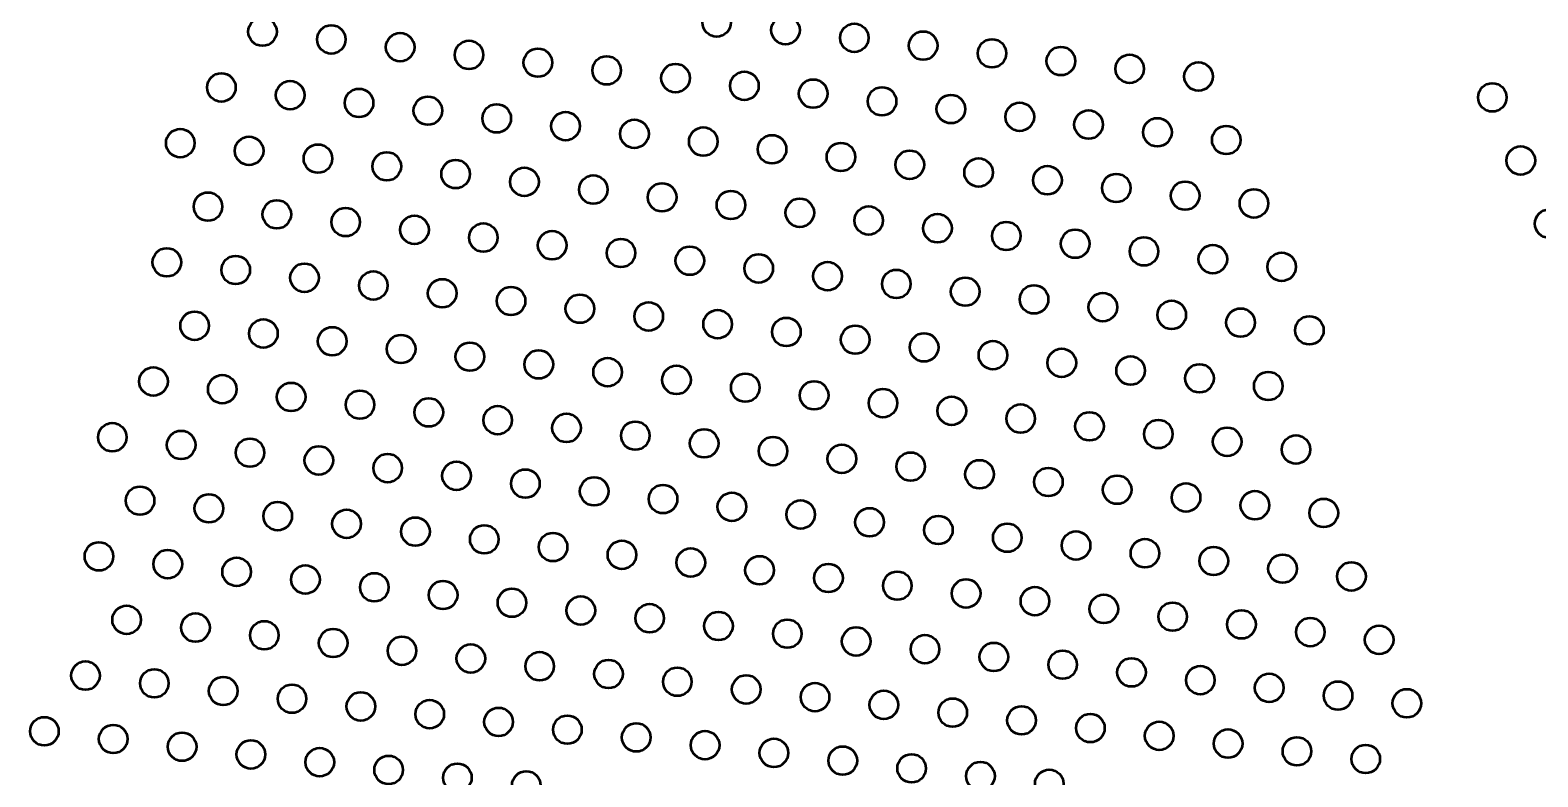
# Model space of a CAD drawing. Header units: inches. Extents: x 17.2 to 30.9, y 2 to 10.
# Drawn here: x 17.338 to 19.908, y 5.778 to 7.052 of the extents above; entities that cross this region are included whole.
import ezdxf

# ---------------------------------------------------------------- set-up
doc = ezdxf.new("R2010")
doc.units = ezdxf.units.IN
doc.header["$MEASUREMENT"] = 0
doc.layers.add('Visible', color=7, linetype='Continuous', lineweight=0)

# ---------------------------------------------------------------- blocks, each defined once
blk = doc.blocks.new('Block_1178')
at = {"layer": 'Visible', "color": 7, "lineweight": 50}
blk.add_circle((19.3297, 6.9729), 0.0243, dxfattribs=at)
blk = doc.blocks.new('Block_1179')
at = {"layer": 'Visible', "color": 7, "lineweight": 50}
blk.add_circle((19.2123, 6.9861), 0.0243, dxfattribs=at)
blk = doc.blocks.new('Block_1180')
at = {"layer": 'Visible', "color": 7, "lineweight": 50}
blk.add_circle((19.095, 6.9993), 0.0243, dxfattribs=at)
blk = doc.blocks.new('Block_1181')
at = {"layer": 'Visible', "color": 7, "lineweight": 50}
blk.add_circle((18.9776, 7.0125), 0.0243, dxfattribs=at)
blk = doc.blocks.new('Block_1182')
at = {"layer": 'Visible', "color": 7, "lineweight": 50}
blk.add_circle((18.8602, 7.0257), 0.0243, dxfattribs=at)
blk = doc.blocks.new('Block_1183')
at = {"layer": 'Visible', "color": 7, "lineweight": 50}
blk.add_circle((18.7429, 7.0389), 0.0243, dxfattribs=at)
blk = doc.blocks.new('Block_1184')
at = {"layer": 'Visible', "color": 7, "lineweight": 50}
blk.add_circle((18.6255, 7.0521), 0.0243, dxfattribs=at)
blk = doc.blocks.new('Block_1185')
at = {"layer": 'Visible', "color": 7, "lineweight": 50}
blk.add_circle((18.5081, 7.0652), 0.0243, dxfattribs=at)
blk = doc.blocks.new('Block_1193')
at = {"layer": 'Visible', "color": 7, "lineweight": 50}
blk.add_circle((19.377, 6.8646), 0.0243, dxfattribs=at)
blk = doc.blocks.new('Block_1194')
at = {"layer": 'Visible', "color": 7, "lineweight": 50}
blk.add_circle((19.2596, 6.8778), 0.0243, dxfattribs=at)
blk = doc.blocks.new('Block_1195')
at = {"layer": 'Visible', "color": 7, "lineweight": 50}
blk.add_circle((19.1422, 6.891), 0.0243, dxfattribs=at)
blk = doc.blocks.new('Block_1196')
at = {"layer": 'Visible', "color": 7, "lineweight": 50}
blk.add_circle((19.0249, 6.9042), 0.0243, dxfattribs=at)
blk = doc.blocks.new('Block_1197')
at = {"layer": 'Visible', "color": 7, "lineweight": 50}
blk.add_circle((18.9075, 6.9174), 0.0243, dxfattribs=at)
blk = doc.blocks.new('Block_1198')
at = {"layer": 'Visible', "color": 7, "lineweight": 50}
blk.add_circle((18.7901, 6.9306), 0.0243, dxfattribs=at)
blk = doc.blocks.new('Block_1199')
at = {"layer": 'Visible', "color": 7, "lineweight": 50}
blk.add_circle((18.6727, 6.9438), 0.0243, dxfattribs=at)
blk = doc.blocks.new('Block_1200')
at = {"layer": 'Visible', "color": 7, "lineweight": 50}
blk.add_circle((18.5554, 6.957), 0.0243, dxfattribs=at)
blk = doc.blocks.new('Block_1201')
at = {"layer": 'Visible', "color": 7, "lineweight": 50}
blk.add_circle((18.438, 6.9702), 0.0243, dxfattribs=at)
blk = doc.blocks.new('Block_1202')
at = {"layer": 'Visible', "color": 7, "lineweight": 50}
blk.add_circle((18.3206, 6.9834), 0.0243, dxfattribs=at)
blk = doc.blocks.new('Block_1203')
at = {"layer": 'Visible', "color": 7, "lineweight": 50}
blk.add_circle((18.2033, 6.9966), 0.0243, dxfattribs=at)
blk = doc.blocks.new('Block_1204')
at = {"layer": 'Visible', "color": 7, "lineweight": 50}
blk.add_circle((18.0859, 7.0098), 0.0243, dxfattribs=at)
blk = doc.blocks.new('Block_1205')
at = {"layer": 'Visible', "color": 7, "lineweight": 50}
blk.add_circle((17.9685, 7.023), 0.0243, dxfattribs=at)
blk = doc.blocks.new('Block_1206')
at = {"layer": 'Visible', "color": 7, "lineweight": 50}
blk.add_circle((17.8511, 7.0362), 0.0243, dxfattribs=at)
blk = doc.blocks.new('Block_1207')
at = {"layer": 'Visible', "color": 7, "lineweight": 50}
blk.add_circle((17.7338, 7.0494), 0.0243, dxfattribs=at)
blk = doc.blocks.new('Block_1208')
at = {"layer": 'Visible', "color": 7, "lineweight": 50}
blk.add_circle((19.4242, 6.7564), 0.0243, dxfattribs=at)
blk = doc.blocks.new('Block_1209')
at = {"layer": 'Visible', "color": 7, "lineweight": 50}
blk.add_circle((19.3069, 6.7696), 0.0243, dxfattribs=at)
blk = doc.blocks.new('Block_1210')
at = {"layer": 'Visible', "color": 7, "lineweight": 50}
blk.add_circle((19.1895, 6.7828), 0.0243, dxfattribs=at)
blk = doc.blocks.new('Block_1211')
at = {"layer": 'Visible', "color": 7, "lineweight": 50}
blk.add_circle((19.0721, 6.796), 0.0243, dxfattribs=at)
blk = doc.blocks.new('Block_1212')
at = {"layer": 'Visible', "color": 7, "lineweight": 50}
blk.add_circle((18.9547, 6.8092), 0.0243, dxfattribs=at)
blk = doc.blocks.new('Block_1213')
at = {"layer": 'Visible', "color": 7, "lineweight": 50}
blk.add_circle((18.8374, 6.8224), 0.0243, dxfattribs=at)
blk = doc.blocks.new('Block_1214')
at = {"layer": 'Visible', "color": 7, "lineweight": 50}
blk.add_circle((18.72, 6.8356), 0.0243, dxfattribs=at)
blk = doc.blocks.new('Block_1215')
at = {"layer": 'Visible', "color": 7, "lineweight": 50}
blk.add_circle((18.6026, 6.8488), 0.0243, dxfattribs=at)
blk = doc.blocks.new('Block_1216')
at = {"layer": 'Visible', "color": 7, "lineweight": 50}
blk.add_circle((18.4853, 6.862), 0.0243, dxfattribs=at)
blk = doc.blocks.new('Block_1217')
at = {"layer": 'Visible', "color": 7, "lineweight": 50}
blk.add_circle((18.3679, 6.8751), 0.0243, dxfattribs=at)
blk = doc.blocks.new('Block_1218')
at = {"layer": 'Visible', "color": 7, "lineweight": 50}
blk.add_circle((18.2505, 6.8883), 0.0243, dxfattribs=at)
blk = doc.blocks.new('Block_1219')
at = {"layer": 'Visible', "color": 7, "lineweight": 50}
blk.add_circle((18.1331, 6.9015), 0.0243, dxfattribs=at)
blk = doc.blocks.new('Block_1220')
at = {"layer": 'Visible', "color": 7, "lineweight": 50}
blk.add_circle((18.0158, 6.9147), 0.0243, dxfattribs=at)
blk = doc.blocks.new('Block_1221')
at = {"layer": 'Visible', "color": 7, "lineweight": 50}
blk.add_circle((17.8984, 6.9279), 0.0243, dxfattribs=at)
blk = doc.blocks.new('Block_1222')
at = {"layer": 'Visible', "color": 7, "lineweight": 50}
blk.add_circle((17.781, 6.9411), 0.0243, dxfattribs=at)
blk = doc.blocks.new('Block_1223')
at = {"layer": 'Visible', "color": 7, "lineweight": 50}
blk.add_circle((17.6637, 6.9543), 0.0243, dxfattribs=at)
blk = doc.blocks.new('Block_1224')
at = {"layer": 'Visible', "color": 7, "lineweight": 50}
blk.add_circle((19.4715, 6.6482), 0.0243, dxfattribs=at)
blk = doc.blocks.new('Block_1225')
at = {"layer": 'Visible', "color": 7, "lineweight": 50}
blk.add_circle((19.3541, 6.6614), 0.0243, dxfattribs=at)
blk = doc.blocks.new('Block_1226')
at = {"layer": 'Visible', "color": 7, "lineweight": 50}
blk.add_circle((19.2367, 6.6746), 0.0243, dxfattribs=at)
blk = doc.blocks.new('Block_1227')
at = {"layer": 'Visible', "color": 7, "lineweight": 50}
blk.add_circle((19.1194, 6.6877), 0.0243, dxfattribs=at)
blk = doc.blocks.new('Block_1228')
at = {"layer": 'Visible', "color": 7, "lineweight": 50}
blk.add_circle((19.002, 6.7009), 0.0243, dxfattribs=at)
blk = doc.blocks.new('Block_1229')
at = {"layer": 'Visible', "color": 7, "lineweight": 50}
blk.add_circle((18.8846, 6.7141), 0.0243, dxfattribs=at)
blk = doc.blocks.new('Block_1230')
at = {"layer": 'Visible', "color": 7, "lineweight": 50}
blk.add_circle((18.7673, 6.7273), 0.0243, dxfattribs=at)
blk = doc.blocks.new('Block_1231')
at = {"layer": 'Visible', "color": 7, "lineweight": 50}
blk.add_circle((18.6499, 6.7405), 0.0243, dxfattribs=at)
blk = doc.blocks.new('Block_1232')
at = {"layer": 'Visible', "color": 7, "lineweight": 50}
blk.add_circle((18.5325, 6.7537), 0.0243, dxfattribs=at)
blk = doc.blocks.new('Block_1233')
at = {"layer": 'Visible', "color": 7, "lineweight": 50}
blk.add_circle((18.4151, 6.7669), 0.0243, dxfattribs=at)
blk = doc.blocks.new('Block_1234')
at = {"layer": 'Visible', "color": 7, "lineweight": 50}
blk.add_circle((18.2978, 6.7801), 0.0243, dxfattribs=at)
blk = doc.blocks.new('Block_1235')
at = {"layer": 'Visible', "color": 7, "lineweight": 50}
blk.add_circle((18.1804, 6.7933), 0.0243, dxfattribs=at)
blk = doc.blocks.new('Block_1236')
at = {"layer": 'Visible', "color": 7, "lineweight": 50}
blk.add_circle((18.063, 6.8065), 0.0243, dxfattribs=at)
blk = doc.blocks.new('Block_1237')
at = {"layer": 'Visible', "color": 7, "lineweight": 50}
blk.add_circle((17.9457, 6.8197), 0.0243, dxfattribs=at)
blk = doc.blocks.new('Block_1238')
at = {"layer": 'Visible', "color": 7, "lineweight": 50}
blk.add_circle((17.8283, 6.8329), 0.0243, dxfattribs=at)
blk = doc.blocks.new('Block_1239')
at = {"layer": 'Visible', "color": 7, "lineweight": 50}
blk.add_circle((17.7109, 6.8461), 0.0243, dxfattribs=at)
blk = doc.blocks.new('Block_1240')
at = {"layer": 'Visible', "color": 7, "lineweight": 50}
blk.add_circle((17.5936, 6.8593), 0.0243, dxfattribs=at)
blk = doc.blocks.new('Block_1241')
at = {"layer": 'Visible', "color": 7, "lineweight": 50}
blk.add_circle((19.5187, 6.5399), 0.0243, dxfattribs=at)
blk = doc.blocks.new('Block_1242')
at = {"layer": 'Visible', "color": 7, "lineweight": 50}
blk.add_circle((19.4014, 6.5531), 0.0243, dxfattribs=at)
blk = doc.blocks.new('Block_1243')
at = {"layer": 'Visible', "color": 7, "lineweight": 50}
blk.add_circle((19.284, 6.5663), 0.0243, dxfattribs=at)
blk = doc.blocks.new('Block_1244')
at = {"layer": 'Visible', "color": 7, "lineweight": 50}
blk.add_circle((19.1666, 6.5795), 0.0243, dxfattribs=at)
blk = doc.blocks.new('Block_1245')
at = {"layer": 'Visible', "color": 7, "lineweight": 50}
blk.add_circle((19.0493, 6.5927), 0.0243, dxfattribs=at)
blk = doc.blocks.new('Block_1246')
at = {"layer": 'Visible', "color": 7, "lineweight": 50}
blk.add_circle((18.9319, 6.6059), 0.0243, dxfattribs=at)
blk = doc.blocks.new('Block_1247')
at = {"layer": 'Visible', "color": 7, "lineweight": 50}
blk.add_circle((18.8145, 6.6191), 0.0243, dxfattribs=at)
blk = doc.blocks.new('Block_1248')
at = {"layer": 'Visible', "color": 7, "lineweight": 50}
blk.add_circle((18.6972, 6.6323), 0.0243, dxfattribs=at)
blk = doc.blocks.new('Block_1249')
at = {"layer": 'Visible', "color": 7, "lineweight": 50}
blk.add_circle((18.5798, 6.6455), 0.0243, dxfattribs=at)
blk = doc.blocks.new('Block_1250')
at = {"layer": 'Visible', "color": 7, "lineweight": 50}
blk.add_circle((18.4624, 6.6587), 0.0243, dxfattribs=at)
blk = doc.blocks.new('Block_1251')
at = {"layer": 'Visible', "color": 7, "lineweight": 50}
blk.add_circle((18.345, 6.6719), 0.0243, dxfattribs=at)
blk = doc.blocks.new('Block_1252')
at = {"layer": 'Visible', "color": 7, "lineweight": 50}
blk.add_circle((18.2277, 6.6851), 0.0243, dxfattribs=at)
blk = doc.blocks.new('Block_1253')
at = {"layer": 'Visible', "color": 7, "lineweight": 50}
blk.add_circle((18.1103, 6.6982), 0.0243, dxfattribs=at)
blk = doc.blocks.new('Block_1254')
at = {"layer": 'Visible', "color": 7, "lineweight": 50}
blk.add_circle((17.9929, 6.7114), 0.0243, dxfattribs=at)
blk = doc.blocks.new('Block_1255')
at = {"layer": 'Visible', "color": 7, "lineweight": 50}
blk.add_circle((17.8756, 6.7246), 0.0243, dxfattribs=at)
blk = doc.blocks.new('Block_1256')
at = {"layer": 'Visible', "color": 7, "lineweight": 50}
blk.add_circle((17.7582, 6.7378), 0.0243, dxfattribs=at)
blk = doc.blocks.new('Block_1257')
at = {"layer": 'Visible', "color": 7, "lineweight": 50}
blk.add_circle((17.6408, 6.751), 0.0243, dxfattribs=at)
blk = doc.blocks.new('Block_1258')
at = {"layer": 'Visible', "color": 7, "lineweight": 50}
blk.add_circle((19.4486, 6.4449), 0.0243, dxfattribs=at)
blk = doc.blocks.new('Block_1259')
at = {"layer": 'Visible', "color": 7, "lineweight": 50}
blk.add_circle((19.3313, 6.4581), 0.0243, dxfattribs=at)
blk = doc.blocks.new('Block_1260')
at = {"layer": 'Visible', "color": 7, "lineweight": 50}
blk.add_circle((19.2139, 6.4713), 0.0243, dxfattribs=at)
blk = doc.blocks.new('Block_1261')
at = {"layer": 'Visible', "color": 7, "lineweight": 50}
blk.add_circle((19.0965, 6.4845), 0.0243, dxfattribs=at)
blk = doc.blocks.new('Block_1262')
at = {"layer": 'Visible', "color": 7, "lineweight": 50}
blk.add_circle((18.9792, 6.4976), 0.0243, dxfattribs=at)
blk = doc.blocks.new('Block_1263')
at = {"layer": 'Visible', "color": 7, "lineweight": 50}
blk.add_circle((18.8618, 6.5108), 0.0243, dxfattribs=at)
blk = doc.blocks.new('Block_1264')
at = {"layer": 'Visible', "color": 7, "lineweight": 50}
blk.add_circle((18.7444, 6.524), 0.0243, dxfattribs=at)
blk = doc.blocks.new('Block_1265')
at = {"layer": 'Visible', "color": 7, "lineweight": 50}
blk.add_circle((18.627, 6.5372), 0.0243, dxfattribs=at)
blk = doc.blocks.new('Block_1266')
at = {"layer": 'Visible', "color": 7, "lineweight": 50}
blk.add_circle((18.5097, 6.5504), 0.0243, dxfattribs=at)
blk = doc.blocks.new('Block_1267')
at = {"layer": 'Visible', "color": 7, "lineweight": 50}
blk.add_circle((18.3923, 6.5636), 0.0243, dxfattribs=at)
blk = doc.blocks.new('Block_1268')
at = {"layer": 'Visible', "color": 7, "lineweight": 50}
blk.add_circle((18.2749, 6.5768), 0.0243, dxfattribs=at)
blk = doc.blocks.new('Block_1269')
at = {"layer": 'Visible', "color": 7, "lineweight": 50}
blk.add_circle((18.1576, 6.59), 0.0243, dxfattribs=at)
blk = doc.blocks.new('Block_1270')
at = {"layer": 'Visible', "color": 7, "lineweight": 50}
blk.add_circle((18.0402, 6.6032), 0.0243, dxfattribs=at)
blk = doc.blocks.new('Block_1271')
at = {"layer": 'Visible', "color": 7, "lineweight": 50}
blk.add_circle((17.9228, 6.6164), 0.0243, dxfattribs=at)
blk = doc.blocks.new('Block_1272')
at = {"layer": 'Visible', "color": 7, "lineweight": 50}
blk.add_circle((17.8054, 6.6296), 0.0243, dxfattribs=at)
blk = doc.blocks.new('Block_1273')
at = {"layer": 'Visible', "color": 7, "lineweight": 50}
blk.add_circle((17.6881, 6.6428), 0.0243, dxfattribs=at)
blk = doc.blocks.new('Block_1274')
at = {"layer": 'Visible', "color": 7, "lineweight": 50}
blk.add_circle((17.5707, 6.656), 0.0243, dxfattribs=at)
blk = doc.blocks.new('Block_1275')
at = {"layer": 'Visible', "color": 7, "lineweight": 50}
blk.add_circle((19.4959, 6.3366), 0.0243, dxfattribs=at)
blk = doc.blocks.new('Block_1276')
at = {"layer": 'Visible', "color": 7, "lineweight": 50}
blk.add_circle((19.3785, 6.3498), 0.0243, dxfattribs=at)
blk = doc.blocks.new('Block_1277')
at = {"layer": 'Visible', "color": 7, "lineweight": 50}
blk.add_circle((19.2612, 6.363), 0.0243, dxfattribs=at)
blk = doc.blocks.new('Block_1278')
at = {"layer": 'Visible', "color": 7, "lineweight": 50}
blk.add_circle((19.1438, 6.3762), 0.0243, dxfattribs=at)
blk = doc.blocks.new('Block_1279')
at = {"layer": 'Visible', "color": 7, "lineweight": 50}
blk.add_circle((19.0264, 6.3894), 0.0243, dxfattribs=at)
blk = doc.blocks.new('Block_1280')
at = {"layer": 'Visible', "color": 7, "lineweight": 50}
blk.add_circle((18.909, 6.4026), 0.0243, dxfattribs=at)
blk = doc.blocks.new('Block_1281')
at = {"layer": 'Visible', "color": 7, "lineweight": 50}
blk.add_circle((18.7917, 6.4158), 0.0243, dxfattribs=at)
blk = doc.blocks.new('Block_1282')
at = {"layer": 'Visible', "color": 7, "lineweight": 50}
blk.add_circle((18.6743, 6.429), 0.0243, dxfattribs=at)
blk = doc.blocks.new('Block_1283')
at = {"layer": 'Visible', "color": 7, "lineweight": 50}
blk.add_circle((18.5569, 6.4422), 0.0243, dxfattribs=at)
blk = doc.blocks.new('Block_1284')
at = {"layer": 'Visible', "color": 7, "lineweight": 50}
blk.add_circle((18.4396, 6.4554), 0.0243, dxfattribs=at)
blk = doc.blocks.new('Block_1285')
at = {"layer": 'Visible', "color": 7, "lineweight": 50}
blk.add_circle((18.3222, 6.4686), 0.0243, dxfattribs=at)
blk = doc.blocks.new('Block_1286')
at = {"layer": 'Visible', "color": 7, "lineweight": 50}
blk.add_circle((18.2048, 6.4818), 0.0243, dxfattribs=at)
blk = doc.blocks.new('Block_1287')
at = {"layer": 'Visible', "color": 7, "lineweight": 50}
blk.add_circle((18.0874, 6.495), 0.0243, dxfattribs=at)
blk = doc.blocks.new('Block_1288')
at = {"layer": 'Visible', "color": 7, "lineweight": 50}
blk.add_circle((17.9701, 6.5081), 0.0243, dxfattribs=at)
blk = doc.blocks.new('Block_1289')
at = {"layer": 'Visible', "color": 7, "lineweight": 50}
blk.add_circle((17.8527, 6.5213), 0.0243, dxfattribs=at)
blk = doc.blocks.new('Block_1290')
at = {"layer": 'Visible', "color": 7, "lineweight": 50}
blk.add_circle((17.7353, 6.5345), 0.0243, dxfattribs=at)
blk = doc.blocks.new('Block_1291')
at = {"layer": 'Visible', "color": 7, "lineweight": 50}
blk.add_circle((17.618, 6.5477), 0.0243, dxfattribs=at)
blk = doc.blocks.new('Block_1292')
at = {"layer": 'Visible', "color": 7, "lineweight": 50}
blk.add_circle((19.5432, 6.2284), 0.0243, dxfattribs=at)
blk = doc.blocks.new('Block_1293')
at = {"layer": 'Visible', "color": 7, "lineweight": 50}
blk.add_circle((19.4258, 6.2416), 0.0243, dxfattribs=at)
blk = doc.blocks.new('Block_1294')
at = {"layer": 'Visible', "color": 7, "lineweight": 50}
blk.add_circle((19.3084, 6.2548), 0.0243, dxfattribs=at)
blk = doc.blocks.new('Block_1295')
at = {"layer": 'Visible', "color": 7, "lineweight": 50}
blk.add_circle((19.191, 6.268), 0.0243, dxfattribs=at)
blk = doc.blocks.new('Block_1296')
at = {"layer": 'Visible', "color": 7, "lineweight": 50}
blk.add_circle((19.0737, 6.2812), 0.0243, dxfattribs=at)
blk = doc.blocks.new('Block_1297')
at = {"layer": 'Visible', "color": 7, "lineweight": 50}
blk.add_circle((18.9563, 6.2944), 0.0243, dxfattribs=at)
blk = doc.blocks.new('Block_1298')
at = {"layer": 'Visible', "color": 7, "lineweight": 50}
blk.add_circle((18.8389, 6.3075), 0.0243, dxfattribs=at)
blk = doc.blocks.new('Block_1299')
at = {"layer": 'Visible', "color": 7, "lineweight": 50}
blk.add_circle((18.7216, 6.3207), 0.0243, dxfattribs=at)
blk = doc.blocks.new('Block_1300')
at = {"layer": 'Visible', "color": 7, "lineweight": 50}
blk.add_circle((18.6042, 6.3339), 0.0243, dxfattribs=at)
blk = doc.blocks.new('Block_1301')
at = {"layer": 'Visible', "color": 7, "lineweight": 50}
blk.add_circle((18.4868, 6.3471), 0.0243, dxfattribs=at)
blk = doc.blocks.new('Block_1302')
at = {"layer": 'Visible', "color": 7, "lineweight": 50}
blk.add_circle((18.3694, 6.3603), 0.0243, dxfattribs=at)
blk = doc.blocks.new('Block_1303')
at = {"layer": 'Visible', "color": 7, "lineweight": 50}
blk.add_circle((18.2521, 6.3735), 0.0243, dxfattribs=at)
blk = doc.blocks.new('Block_1304')
at = {"layer": 'Visible', "color": 7, "lineweight": 50}
blk.add_circle((18.1347, 6.3867), 0.0243, dxfattribs=at)
blk = doc.blocks.new('Block_1305')
at = {"layer": 'Visible', "color": 7, "lineweight": 50}
blk.add_circle((18.0173, 6.3999), 0.0243, dxfattribs=at)
blk = doc.blocks.new('Block_1306')
at = {"layer": 'Visible', "color": 7, "lineweight": 50}
blk.add_circle((17.9, 6.4131), 0.0243, dxfattribs=at)
blk = doc.blocks.new('Block_1307')
at = {"layer": 'Visible', "color": 7, "lineweight": 50}
blk.add_circle((17.7826, 6.4263), 0.0243, dxfattribs=at)
blk = doc.blocks.new('Block_1308')
at = {"layer": 'Visible', "color": 7, "lineweight": 50}
blk.add_circle((17.6652, 6.4395), 0.0243, dxfattribs=at)
blk = doc.blocks.new('Block_1309')
at = {"layer": 'Visible', "color": 7, "lineweight": 50}
blk.add_circle((17.5478, 6.4527), 0.0243, dxfattribs=at)
blk = doc.blocks.new('Block_1310')
at = {"layer": 'Visible', "color": 7, "lineweight": 50}
blk.add_circle((19.5904, 6.1201), 0.0243, dxfattribs=at)
blk = doc.blocks.new('Block_1311')
at = {"layer": 'Visible', "color": 7, "lineweight": 50}
blk.add_circle((19.473, 6.1333), 0.0243, dxfattribs=at)
blk = doc.blocks.new('Block_1312')
at = {"layer": 'Visible', "color": 7, "lineweight": 50}
blk.add_circle((19.3557, 6.1465), 0.0243, dxfattribs=at)
blk = doc.blocks.new('Block_1313')
at = {"layer": 'Visible', "color": 7, "lineweight": 50}
blk.add_circle((19.2383, 6.1597), 0.0243, dxfattribs=at)
blk = doc.blocks.new('Block_1314')
at = {"layer": 'Visible', "color": 7, "lineweight": 50}
blk.add_circle((19.1209, 6.1729), 0.0243, dxfattribs=at)
blk = doc.blocks.new('Block_1315')
at = {"layer": 'Visible', "color": 7, "lineweight": 50}
blk.add_circle((19.0036, 6.1861), 0.0243, dxfattribs=at)
blk = doc.blocks.new('Block_1316')
at = {"layer": 'Visible', "color": 7, "lineweight": 50}
blk.add_circle((18.8862, 6.1993), 0.0243, dxfattribs=at)
blk = doc.blocks.new('Block_1317')
at = {"layer": 'Visible', "color": 7, "lineweight": 50}
blk.add_circle((18.7688, 6.2125), 0.0243, dxfattribs=at)
blk = doc.blocks.new('Block_1318')
at = {"layer": 'Visible', "color": 7, "lineweight": 50}
blk.add_circle((18.6514, 6.2257), 0.0243, dxfattribs=at)
blk = doc.blocks.new('Block_1319')
at = {"layer": 'Visible', "color": 7, "lineweight": 50}
blk.add_circle((18.5341, 6.2389), 0.0243, dxfattribs=at)
blk = doc.blocks.new('Block_1320')
at = {"layer": 'Visible', "color": 7, "lineweight": 50}
blk.add_circle((18.4167, 6.2521), 0.0243, dxfattribs=at)
blk = doc.blocks.new('Block_1321')
at = {"layer": 'Visible', "color": 7, "lineweight": 50}
blk.add_circle((18.2993, 6.2653), 0.0243, dxfattribs=at)
blk = doc.blocks.new('Block_1322')
at = {"layer": 'Visible', "color": 7, "lineweight": 50}
blk.add_circle((18.182, 6.2785), 0.0243, dxfattribs=at)
blk = doc.blocks.new('Block_1323')
at = {"layer": 'Visible', "color": 7, "lineweight": 50}
blk.add_circle((18.0646, 6.2917), 0.0243, dxfattribs=at)
blk = doc.blocks.new('Block_1324')
at = {"layer": 'Visible', "color": 7, "lineweight": 50}
blk.add_circle((17.9472, 6.3049), 0.0243, dxfattribs=at)
blk = doc.blocks.new('Block_1325')
at = {"layer": 'Visible', "color": 7, "lineweight": 50}
blk.add_circle((17.8298, 6.318), 0.0243, dxfattribs=at)
blk = doc.blocks.new('Block_1326')
at = {"layer": 'Visible', "color": 7, "lineweight": 50}
blk.add_circle((17.7125, 6.3312), 0.0243, dxfattribs=at)
blk = doc.blocks.new('Block_1327')
at = {"layer": 'Visible', "color": 7, "lineweight": 50}
blk.add_circle((17.5951, 6.3444), 0.0243, dxfattribs=at)
blk = doc.blocks.new('Block_1328')
at = {"layer": 'Visible', "color": 7, "lineweight": 50}
blk.add_circle((17.4777, 6.3576), 0.0243, dxfattribs=at)
blk = doc.blocks.new('Block_1329')
at = {"layer": 'Visible', "color": 7, "lineweight": 50}
blk.add_circle((19.6377, 6.0119), 0.0243, dxfattribs=at)
blk = doc.blocks.new('Block_1330')
at = {"layer": 'Visible', "color": 7, "lineweight": 50}
blk.add_circle((19.5203, 6.0251), 0.0243, dxfattribs=at)
blk = doc.blocks.new('Block_1331')
at = {"layer": 'Visible', "color": 7, "lineweight": 50}
blk.add_circle((19.4029, 6.0383), 0.0243, dxfattribs=at)
blk = doc.blocks.new('Block_1332')
at = {"layer": 'Visible', "color": 7, "lineweight": 50}
blk.add_circle((19.2856, 6.0515), 0.0243, dxfattribs=at)
blk = doc.blocks.new('Block_1333')
at = {"layer": 'Visible', "color": 7, "lineweight": 50}
blk.add_circle((19.1682, 6.0647), 0.0243, dxfattribs=at)
blk = doc.blocks.new('Block_1334')
at = {"layer": 'Visible', "color": 7, "lineweight": 50}
blk.add_circle((19.0508, 6.0779), 0.0243, dxfattribs=at)
blk = doc.blocks.new('Block_1335')
at = {"layer": 'Visible', "color": 7, "lineweight": 50}
blk.add_circle((18.9334, 6.0911), 0.0243, dxfattribs=at)
blk = doc.blocks.new('Block_1336')
at = {"layer": 'Visible', "color": 7, "lineweight": 50}
blk.add_circle((18.8161, 6.1043), 0.0243, dxfattribs=at)
blk = doc.blocks.new('Block_1337')
at = {"layer": 'Visible', "color": 7, "lineweight": 50}
blk.add_circle((18.6987, 6.1174), 0.0243, dxfattribs=at)
blk = doc.blocks.new('Block_1338')
at = {"layer": 'Visible', "color": 7, "lineweight": 50}
blk.add_circle((18.5813, 6.1306), 0.0243, dxfattribs=at)
blk = doc.blocks.new('Block_1339')
at = {"layer": 'Visible', "color": 7, "lineweight": 50}
blk.add_circle((18.464, 6.1438), 0.0243, dxfattribs=at)
blk = doc.blocks.new('Block_1340')
at = {"layer": 'Visible', "color": 7, "lineweight": 50}
blk.add_circle((18.3466, 6.157), 0.0243, dxfattribs=at)
blk = doc.blocks.new('Block_1341')
at = {"layer": 'Visible', "color": 7, "lineweight": 50}
blk.add_circle((18.2292, 6.1702), 0.0243, dxfattribs=at)
blk = doc.blocks.new('Block_1342')
at = {"layer": 'Visible', "color": 7, "lineweight": 50}
blk.add_circle((18.1119, 6.1834), 0.0243, dxfattribs=at)
blk = doc.blocks.new('Block_1343')
at = {"layer": 'Visible', "color": 7, "lineweight": 50}
blk.add_circle((17.9945, 6.1966), 0.0243, dxfattribs=at)
blk = doc.blocks.new('Block_1344')
at = {"layer": 'Visible', "color": 7, "lineweight": 50}
blk.add_circle((17.8771, 6.2098), 0.0243, dxfattribs=at)
blk = doc.blocks.new('Block_1345')
at = {"layer": 'Visible', "color": 7, "lineweight": 50}
blk.add_circle((17.7597, 6.223), 0.0243, dxfattribs=at)
blk = doc.blocks.new('Block_1346')
at = {"layer": 'Visible', "color": 7, "lineweight": 50}
blk.add_circle((17.6424, 6.2362), 0.0243, dxfattribs=at)
blk = doc.blocks.new('Block_1347')
at = {"layer": 'Visible', "color": 7, "lineweight": 50}
blk.add_circle((17.525, 6.2494), 0.0243, dxfattribs=at)
blk = doc.blocks.new('Block_1348')
at = {"layer": 'Visible', "color": 7, "lineweight": 50}
blk.add_circle((19.6849, 5.9037), 0.0243, dxfattribs=at)
blk = doc.blocks.new('Block_1349')
at = {"layer": 'Visible', "color": 7, "lineweight": 50}
blk.add_circle((19.5676, 5.9168), 0.0243, dxfattribs=at)
blk = doc.blocks.new('Block_1350')
at = {"layer": 'Visible', "color": 7, "lineweight": 50}
blk.add_circle((19.4502, 5.93), 0.0243, dxfattribs=at)
blk = doc.blocks.new('Block_1351')
at = {"layer": 'Visible', "color": 7, "lineweight": 50}
blk.add_circle((19.3328, 5.9432), 0.0243, dxfattribs=at)
blk = doc.blocks.new('Block_1352')
at = {"layer": 'Visible', "color": 7, "lineweight": 50}
blk.add_circle((19.2154, 5.9564), 0.0243, dxfattribs=at)
blk = doc.blocks.new('Block_1353')
at = {"layer": 'Visible', "color": 7, "lineweight": 50}
blk.add_circle((19.0981, 5.9696), 0.0243, dxfattribs=at)
blk = doc.blocks.new('Block_1354')
at = {"layer": 'Visible', "color": 7, "lineweight": 50}
blk.add_circle((18.9807, 5.9828), 0.0243, dxfattribs=at)
blk = doc.blocks.new('Block_1355')
at = {"layer": 'Visible', "color": 7, "lineweight": 50}
blk.add_circle((18.8633, 5.996), 0.0243, dxfattribs=at)
blk = doc.blocks.new('Block_1356')
at = {"layer": 'Visible', "color": 7, "lineweight": 50}
blk.add_circle((18.746, 6.0092), 0.0243, dxfattribs=at)
blk = doc.blocks.new('Block_1357')
at = {"layer": 'Visible', "color": 7, "lineweight": 50}
blk.add_circle((18.6286, 6.0224), 0.0243, dxfattribs=at)
blk = doc.blocks.new('Block_1358')
at = {"layer": 'Visible', "color": 7, "lineweight": 50}
blk.add_circle((18.5112, 6.0356), 0.0243, dxfattribs=at)
blk = doc.blocks.new('Block_1359')
at = {"layer": 'Visible', "color": 7, "lineweight": 50}
blk.add_circle((18.3939, 6.0488), 0.0243, dxfattribs=at)
blk = doc.blocks.new('Block_1360')
at = {"layer": 'Visible', "color": 7, "lineweight": 50}
blk.add_circle((18.2765, 6.062), 0.0243, dxfattribs=at)
blk = doc.blocks.new('Block_1361')
at = {"layer": 'Visible', "color": 7, "lineweight": 50}
blk.add_circle((18.1591, 6.0752), 0.0243, dxfattribs=at)
blk = doc.blocks.new('Block_1362')
at = {"layer": 'Visible', "color": 7, "lineweight": 50}
blk.add_circle((18.0417, 6.0884), 0.0243, dxfattribs=at)
blk = doc.blocks.new('Block_1363')
at = {"layer": 'Visible', "color": 7, "lineweight": 50}
blk.add_circle((17.9244, 6.1016), 0.0243, dxfattribs=at)
blk = doc.blocks.new('Block_1364')
at = {"layer": 'Visible', "color": 7, "lineweight": 50}
blk.add_circle((17.807, 6.1148), 0.0243, dxfattribs=at)
blk = doc.blocks.new('Block_1365')
at = {"layer": 'Visible', "color": 7, "lineweight": 50}
blk.add_circle((17.6896, 6.1279), 0.0243, dxfattribs=at)
blk = doc.blocks.new('Block_1366')
at = {"layer": 'Visible', "color": 7, "lineweight": 50}
blk.add_circle((17.5723, 6.1411), 0.0243, dxfattribs=at)
blk = doc.blocks.new('Block_1367')
at = {"layer": 'Visible', "color": 7, "lineweight": 50}
blk.add_circle((17.4549, 6.1543), 0.0243, dxfattribs=at)
blk = doc.blocks.new('Block_1368')
at = {"layer": 'Visible', "color": 7, "lineweight": 50}
blk.add_circle((19.6148, 5.8086), 0.0243, dxfattribs=at)
blk = doc.blocks.new('Block_1369')
at = {"layer": 'Visible', "color": 7, "lineweight": 50}
blk.add_circle((19.4975, 5.8218), 0.0243, dxfattribs=at)
blk = doc.blocks.new('Block_1370')
at = {"layer": 'Visible', "color": 7, "lineweight": 50}
blk.add_circle((19.3801, 5.835), 0.0243, dxfattribs=at)
blk = doc.blocks.new('Block_1371')
at = {"layer": 'Visible', "color": 7, "lineweight": 50}
blk.add_circle((19.2627, 5.8482), 0.0243, dxfattribs=at)
blk = doc.blocks.new('Block_1372')
at = {"layer": 'Visible', "color": 7, "lineweight": 50}
blk.add_circle((19.1453, 5.8614), 0.0243, dxfattribs=at)
blk = doc.blocks.new('Block_1373')
at = {"layer": 'Visible', "color": 7, "lineweight": 50}
blk.add_circle((19.028, 5.8746), 0.0243, dxfattribs=at)
blk = doc.blocks.new('Block_1374')
at = {"layer": 'Visible', "color": 7, "lineweight": 50}
blk.add_circle((18.9106, 5.8878), 0.0243, dxfattribs=at)
blk = doc.blocks.new('Block_1375')
at = {"layer": 'Visible', "color": 7, "lineweight": 50}
blk.add_circle((18.7932, 5.901), 0.0243, dxfattribs=at)
blk = doc.blocks.new('Block_1376')
at = {"layer": 'Visible', "color": 7, "lineweight": 50}
blk.add_circle((18.6759, 5.9142), 0.0243, dxfattribs=at)
blk = doc.blocks.new('Block_1377')
at = {"layer": 'Visible', "color": 7, "lineweight": 50}
blk.add_circle((18.5585, 5.9273), 0.0243, dxfattribs=at)
blk = doc.blocks.new('Block_1378')
at = {"layer": 'Visible', "color": 7, "lineweight": 50}
blk.add_circle((18.4411, 5.9405), 0.0243, dxfattribs=at)
blk = doc.blocks.new('Block_1379')
at = {"layer": 'Visible', "color": 7, "lineweight": 50}
blk.add_circle((18.3237, 5.9537), 0.0243, dxfattribs=at)
blk = doc.blocks.new('Block_1380')
at = {"layer": 'Visible', "color": 7, "lineweight": 50}
blk.add_circle((18.2064, 5.9669), 0.0243, dxfattribs=at)
blk = doc.blocks.new('Block_1381')
at = {"layer": 'Visible', "color": 7, "lineweight": 50}
blk.add_circle((18.089, 5.9801), 0.0243, dxfattribs=at)
blk = doc.blocks.new('Block_1382')
at = {"layer": 'Visible', "color": 7, "lineweight": 50}
blk.add_circle((17.9716, 5.9933), 0.0243, dxfattribs=at)
blk = doc.blocks.new('Block_1383')
at = {"layer": 'Visible', "color": 7, "lineweight": 50}
blk.add_circle((17.8543, 6.0065), 0.0243, dxfattribs=at)
blk = doc.blocks.new('Block_1384')
at = {"layer": 'Visible', "color": 7, "lineweight": 50}
blk.add_circle((17.7369, 6.0197), 0.0243, dxfattribs=at)
blk = doc.blocks.new('Block_1385')
at = {"layer": 'Visible', "color": 7, "lineweight": 50}
blk.add_circle((17.6195, 6.0329), 0.0243, dxfattribs=at)
blk = doc.blocks.new('Block_1386')
at = {"layer": 'Visible', "color": 7, "lineweight": 50}
blk.add_circle((17.5021, 6.0461), 0.0243, dxfattribs=at)
blk = doc.blocks.new('Block_1392')
at = {"layer": 'Visible', "color": 7, "lineweight": 50}
blk.add_circle((19.0752, 5.7663), 0.0243, dxfattribs=at)
blk = doc.blocks.new('Block_1393')
at = {"layer": 'Visible', "color": 7, "lineweight": 50}
blk.add_circle((18.9579, 5.7795), 0.0243, dxfattribs=at)
blk = doc.blocks.new('Block_1394')
at = {"layer": 'Visible', "color": 7, "lineweight": 50}
blk.add_circle((18.8405, 5.7927), 0.0243, dxfattribs=at)
blk = doc.blocks.new('Block_1395')
at = {"layer": 'Visible', "color": 7, "lineweight": 50}
blk.add_circle((18.7231, 5.8059), 0.0243, dxfattribs=at)
blk = doc.blocks.new('Block_1396')
at = {"layer": 'Visible', "color": 7, "lineweight": 50}
blk.add_circle((18.6057, 5.8191), 0.0243, dxfattribs=at)
blk = doc.blocks.new('Block_1397')
at = {"layer": 'Visible', "color": 7, "lineweight": 50}
blk.add_circle((18.4884, 5.8323), 0.0243, dxfattribs=at)
blk = doc.blocks.new('Block_1398')
at = {"layer": 'Visible', "color": 7, "lineweight": 50}
blk.add_circle((18.371, 5.8455), 0.0243, dxfattribs=at)
blk = doc.blocks.new('Block_1399')
at = {"layer": 'Visible', "color": 7, "lineweight": 50}
blk.add_circle((18.2536, 5.8587), 0.0243, dxfattribs=at)
blk = doc.blocks.new('Block_1400')
at = {"layer": 'Visible', "color": 7, "lineweight": 50}
blk.add_circle((18.1363, 5.8719), 0.0243, dxfattribs=at)
blk = doc.blocks.new('Block_1401')
at = {"layer": 'Visible', "color": 7, "lineweight": 50}
blk.add_circle((18.0189, 5.8851), 0.0243, dxfattribs=at)
blk = doc.blocks.new('Block_1402')
at = {"layer": 'Visible', "color": 7, "lineweight": 50}
blk.add_circle((17.9015, 5.8983), 0.0243, dxfattribs=at)
blk = doc.blocks.new('Block_1403')
at = {"layer": 'Visible', "color": 7, "lineweight": 50}
blk.add_circle((17.7841, 5.9115), 0.0243, dxfattribs=at)
blk = doc.blocks.new('Block_1404')
at = {"layer": 'Visible', "color": 7, "lineweight": 50}
blk.add_circle((17.6668, 5.9247), 0.0243, dxfattribs=at)
blk = doc.blocks.new('Block_1405')
at = {"layer": 'Visible', "color": 7, "lineweight": 50}
blk.add_circle((17.5494, 5.9378), 0.0243, dxfattribs=at)
blk = doc.blocks.new('Block_1406')
at = {"layer": 'Visible', "color": 7, "lineweight": 50}
blk.add_circle((17.432, 5.951), 0.0243, dxfattribs=at)
blk = doc.blocks.new('Block_1420')
at = {"layer": 'Visible', "color": 7, "lineweight": 50}
blk.add_circle((18.1835, 5.7636), 0.0243, dxfattribs=at)
blk = doc.blocks.new('Block_1421')
at = {"layer": 'Visible', "color": 7, "lineweight": 50}
blk.add_circle((18.0661, 5.7768), 0.0243, dxfattribs=at)
blk = doc.blocks.new('Block_1422')
at = {"layer": 'Visible', "color": 7, "lineweight": 50}
blk.add_circle((17.9488, 5.79), 0.0243, dxfattribs=at)
blk = doc.blocks.new('Block_1423')
at = {"layer": 'Visible', "color": 7, "lineweight": 50}
blk.add_circle((17.8314, 5.8032), 0.0243, dxfattribs=at)
blk = doc.blocks.new('Block_1424')
at = {"layer": 'Visible', "color": 7, "lineweight": 50}
blk.add_circle((17.714, 5.8164), 0.0243, dxfattribs=at)
blk = doc.blocks.new('Block_1425')
at = {"layer": 'Visible', "color": 7, "lineweight": 50}
blk.add_circle((17.5967, 5.8296), 0.0243, dxfattribs=at)
blk = doc.blocks.new('Block_1426')
at = {"layer": 'Visible', "color": 7, "lineweight": 50}
blk.add_circle((17.4793, 5.8428), 0.0243, dxfattribs=at)
blk = doc.blocks.new('Block_1427')
at = {"layer": 'Visible', "color": 7, "lineweight": 50}
blk.add_circle((17.3619, 5.856), 0.0243, dxfattribs=at)
blk = doc.blocks.new('Block_2181')
at = {"layer": 'Visible', "color": 7, "lineweight": 50}
blk.add_circle((19.9275, 6.7219), 0.0243, dxfattribs=at)
blk = doc.blocks.new('Block_2212')
at = {"layer": 'Visible', "color": 7, "lineweight": 50}
blk.add_circle((19.8791, 6.8296), 0.0243, dxfattribs=at)
blk = doc.blocks.new('Block_2244')
at = {"layer": 'Visible', "color": 7, "lineweight": 50}
blk.add_circle((19.8306, 6.9373), 0.0243, dxfattribs=at)

msp = doc.modelspace()

# ---------------------------------------------------------------- block references
at = {"layer": 'Visible'}
for name in ['Block_1207', 'Block_1185', 'Block_1184', 'Block_1206', 'Block_1205', 'Block_1183', 'Block_1182', 'Block_1204', 'Block_1203', 'Block_1181', 'Block_1180', 'Block_1202', 'Block_1201', 'Block_1179', 'Block_1178', 'Block_1223', 'Block_1200', 'Block_1199', 'Block_1222', 'Block_1221', 'Block_1198', 'Block_1197', 'Block_2244', 'Block_1220', 'Block_1219', 'Block_1196', 'Block_1195', 'Block_1218', 'Block_1217', 'Block_1194', 'Block_1240', 'Block_1239', 'Block_1216', 'Block_1215', 'Block_1193', 'Block_1238', 'Block_1237', 'Block_1214', 'Block_1213', 'Block_2212', 'Block_1236', 'Block_1235', 'Block_1212', 'Block_1211', 'Block_1234', 'Block_1233', 'Block_1210', 'Block_1209', 'Block_1257', 'Block_1256', 'Block_1232', 'Block_1231', 'Block_1208', 'Block_1255', 'Block_1254', 'Block_1230', 'Block_1229', 'Block_2181', 'Block_1253', 'Block_1252', 'Block_1228', 'Block_1227', 'Block_1251', 'Block_1226', 'Block_1225', 'Block_1274', 'Block_1273', 'Block_1250', 'Block_1249', 'Block_1224', 'Block_1272', 'Block_1271', 'Block_1248', 'Block_1247', 'Block_1270', 'Block_1269', 'Block_1246', 'Block_1245', 'Block_1268', 'Block_1267', 'Block_1244', 'Block_1243', 'Block_1291', 'Block_1290', 'Block_1266', 'Block_1265', 'Block_1242', 'Block_1241', 'Block_1289', 'Block_1288', 'Block_1264', 'Block_1263', 'Block_1287', 'Block_1286', 'Block_1262', 'Block_1261', 'Block_1285', 'Block_1284', 'Block_1260', 'Block_1259', 'Block_1309', 'Block_1308', 'Block_1283', 'Block_1282', 'Block_1258', 'Block_1307', 'Block_1306', 'Block_1281', 'Block_1280', 'Block_1305', 'Block_1304', 'Block_1279', 'Block_1328', 'Block_1303', 'Block_1302', 'Block_1278', 'Block_1277', 'Block_1327', 'Block_1326', 'Block_1301', 'Block_1300', 'Block_1276', 'Block_1275', 'Block_1325', 'Block_1324', 'Block_1299', 'Block_1298', 'Block_1323', 'Block_1322', 'Block_1297', 'Block_1296', 'Block_1347', 'Block_1321', 'Block_1320', 'Block_1295', 'Block_1294', 'Block_1346', 'Block_1345', 'Block_1319', 'Block_1318', 'Block_1293', 'Block_1292', 'Block_1344', 'Block_1343', 'Block_1317', 'Block_1316', 'Block_1342', 'Block_1315', 'Block_1314', 'Block_1367', 'Block_1341', 'Block_1340', 'Block_1313', 'Block_1312', 'Block_1366', 'Block_1365', 'Block_1339', 'Block_1338', 'Block_1311', 'Block_1310', 'Block_1364', 'Block_1363', 'Block_1337', 'Block_1336', 'Block_1362', 'Block_1361', 'Block_1335', 'Block_1334', 'Block_1386', 'Block_1360', 'Block_1359', 'Block_1333', 'Block_1332', 'Block_1385', 'Block_1384', 'Block_1358', 'Block_1357', 'Block_1331', 'Block_1330', 'Block_1383', 'Block_1382', 'Block_1356', 'Block_1355', 'Block_1329', 'Block_1381', 'Block_1380', 'Block_1354', 'Block_1353', 'Block_1406', 'Block_1379', 'Block_1378', 'Block_1352', 'Block_1351', 'Block_1405', 'Block_1404', 'Block_1377', 'Block_1376', 'Block_1350', 'Block_1349', 'Block_1403', 'Block_1402', 'Block_1375', 'Block_1348', 'Block_1401', 'Block_1400', 'Block_1374', 'Block_1373', 'Block_1427', 'Block_1426', 'Block_1399', 'Block_1398', 'Block_1372', 'Block_1371', 'Block_1425', 'Block_1424', 'Block_1397', 'Block_1396', 'Block_1370', 'Block_1369', 'Block_1423', 'Block_1422', 'Block_1395', 'Block_1394', 'Block_1368', 'Block_1421', 'Block_1420', 'Block_1393', 'Block_1392']:
    msp.add_blockref(name, (0, 0), dxfattribs=at)

doc.saveas('drawing.dxf')
